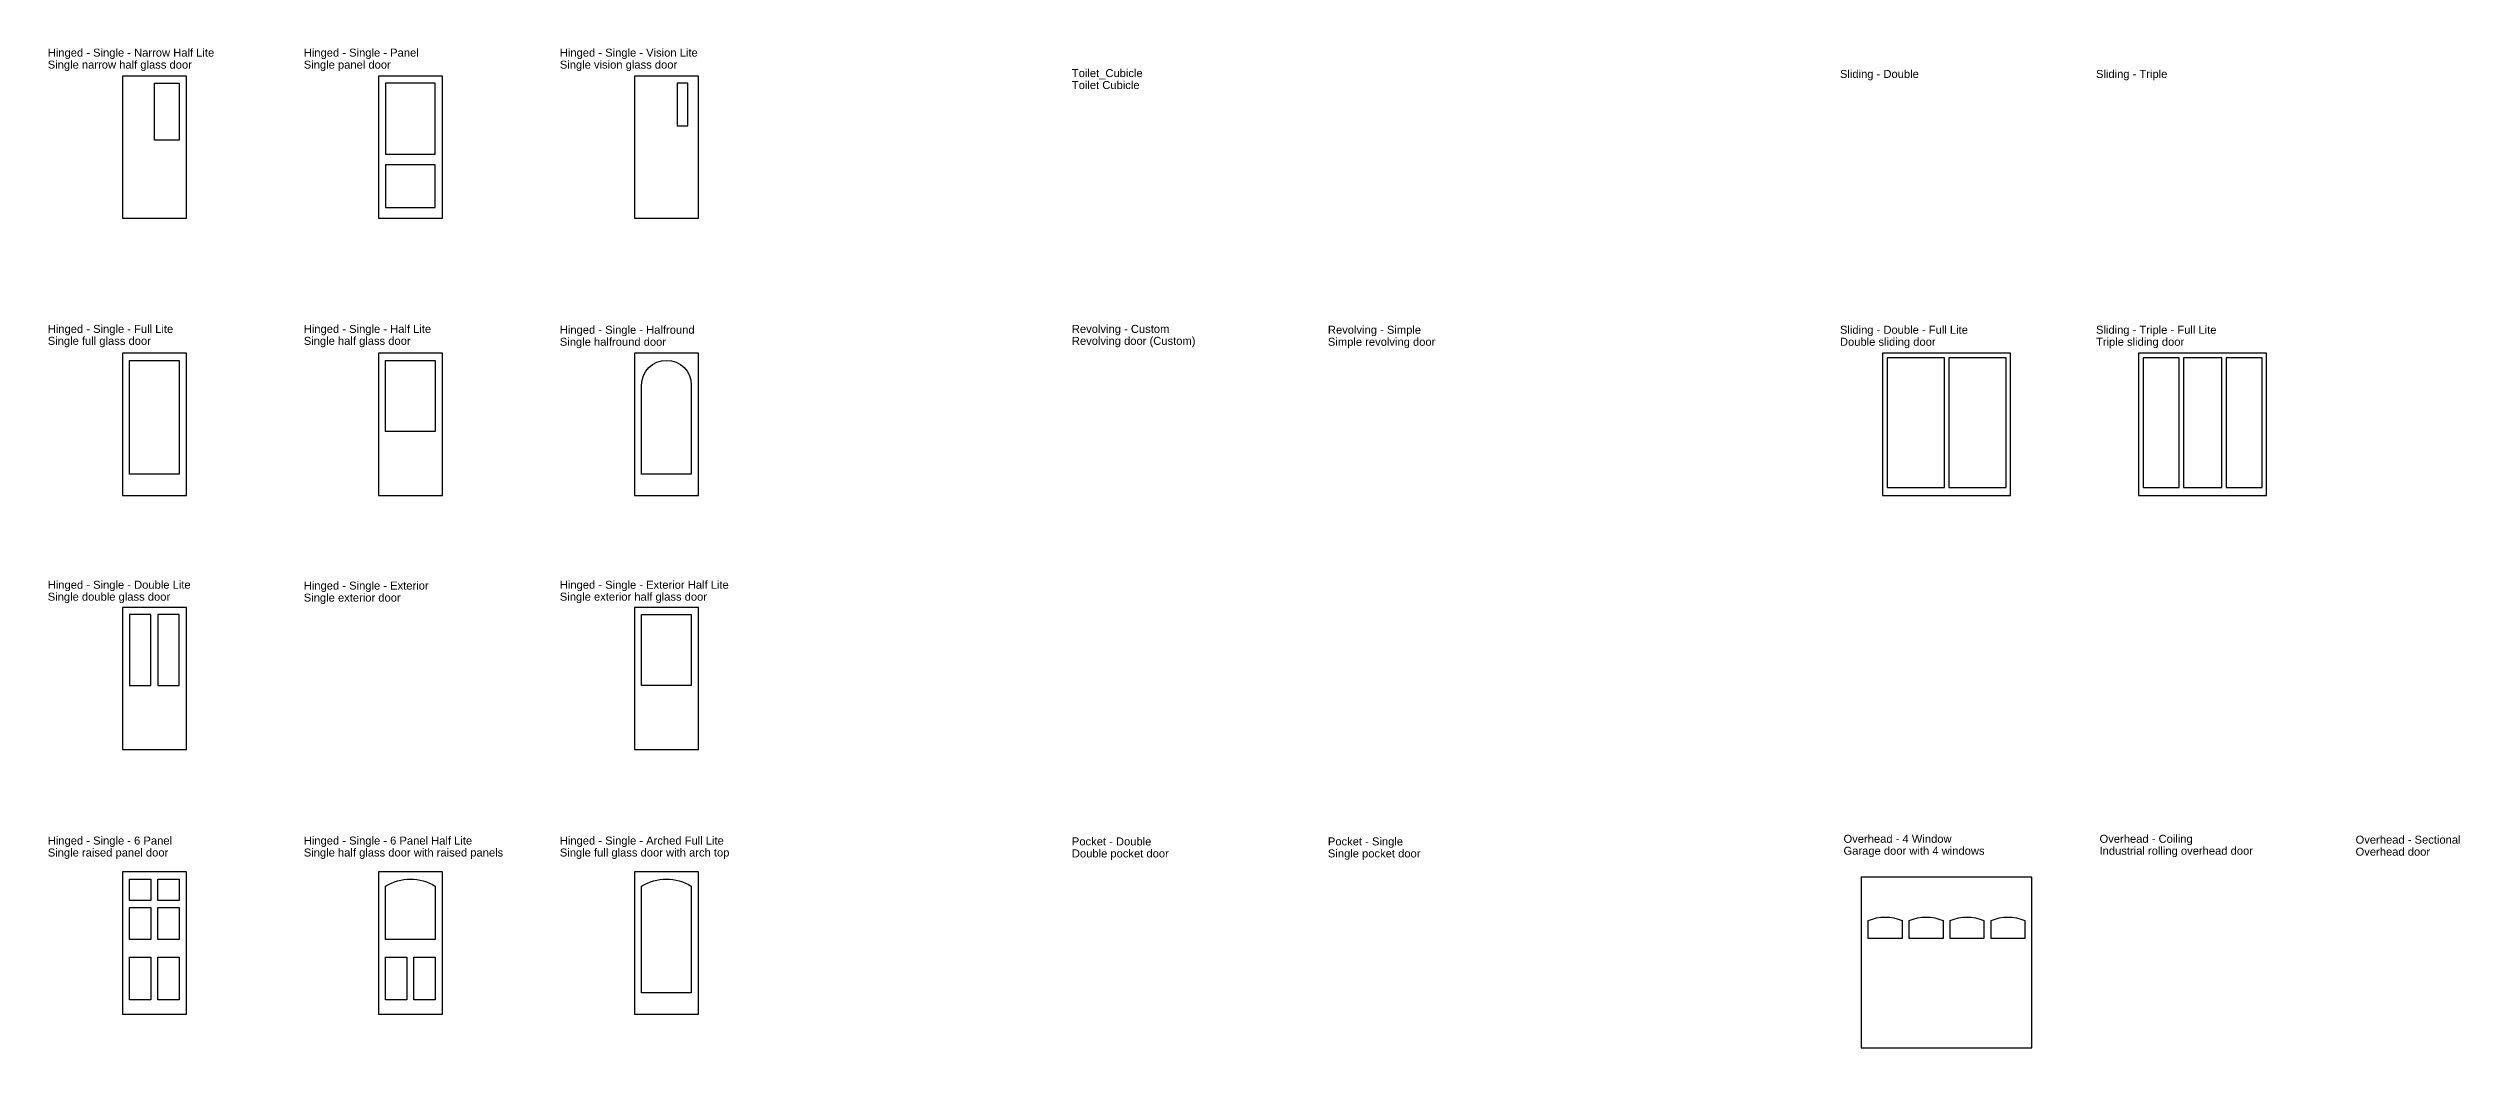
# Model space of a CAD drawing. Header units: millimetres. Extents: x 64 to 66371, y -475 to 13591.
# Drawn here: x 32463 to 66371, y -475 to 13591 of the extents above; entities that cross this region are included whole.
import ezdxf

# ---------------------------------------------------------------- set-up
doc = ezdxf.new("R2010")
doc.units = ezdxf.units.MM
doc.header["$LTSCALE"] = 0.5
doc.styles.add('Title', font='ARIAL.TTF', dxfattribs={"width": 0.75})

msp = doc.modelspace()

# ---------------------------------------------------------------- linework, layer by layer
for points in [[(33505, 11199), (34405, 11199), (34405, 13199), (33505, 13199)], [(33955, 12299), (33955, 13099), (34305, 13099), (34305, 12299)], [(37105, 11199), (38005, 11199), (38005, 13199), (37105, 13199)], [(37905, 13099), (37205, 13099), (37205, 12099), (37905, 12099)], [(40705, 11199), (41605, 11199), (41605, 13199), (40705, 13199)], [(41455, 13099), (41305, 13099), (41305, 12499), (41455, 12499)], [(37905, 11949), (37205, 11949), (37205, 11349), (37905, 11349)], [(33505, 7299), (34405, 7299), (34405, 9299), (33505, 9299)], [(33605, 7599), (33605, 9199), (34305, 9199), (34305, 7599)], [(37105, 7299), (38005, 7299), (38005, 9299), (37105, 9299)], [(37205, 8199), (37205, 9199), (37905, 9199), (37905, 8199)], [(40705, 7299), (41605, 7299), (41605, 9299), (40705, 9299)], [(60055, 7299), (60055, 9299), (58255, 9299), (58255, 7299)], [(59124, 9236), (58318, 9236), (58318, 7411), (59124, 7411)], [(59993, 9236), (59187, 9236), (59187, 7411), (59993, 7411)], [(61855, 9299), (61855, 7299), (63655, 7299), (63655, 9299)], [(62424, 9236), (61918, 9236), (61918, 7411), (62424, 7411)], [(63024, 9236), (62487, 9236), (62487, 7411), (63024, 7411)], [(63593, 9236), (63087, 9236), (63087, 7411), (63593, 7411)], [(33505, 3723), (34405, 3723), (34405, 5723), (33505, 5723)], [(33905, 5623), (33605, 5623), (33605, 4623), (33905, 4623)], [(34305, 5623), (34005, 5623), (34005, 4623), (34305, 4623)], [(40705, 3723), (41605, 3723), (41605, 5723), (40705, 5723)], [(40805, 4623), (40805, 5623), (41505, 5623), (41505, 4623)], [(33505, 0), (34405, 0), (34405, 2000), (33505, 2000)], [(33905, 1900), (33905, 1600), (33605, 1600), (33605, 1900)], [(34305, 1900), (34305, 1600), (34005, 1600), (34005, 1900)], [(37105, 0), (38005, 0), (38005, 2000), (37105, 2000)], [(40705, 0), (41605, 0), (41605, 2000), (40705, 2000)], [(57955, 1925), (57955, -475), (60355, -475), (60355, 1925)], [(33905, 1500), (33905, 1050), (33605, 1050), (33605, 1500)], [(34305, 1500), (34305, 1050), (34005, 1050), (34005, 1500)], [(33605, 800), (33905, 800), (33905, 200), (33605, 200)], [(34305, 200), (34005, 200), (34005, 800), (34305, 800)], [(37205, 800), (37505, 800), (37505, 200), (37205, 200)], [(37905, 200), (37605, 200), (37605, 800), (37905, 800)]]:
    msp.add_lwpolyline(points, close=True)
for points in [[(41505, 8849), (41505, 7599), (40805, 7599), (40805, 8849, -1)], [(37205, 1800, -0.285714), (37905, 1800), (37905, 1050), (37205, 1050)], [(40805, 1800, -0.285714), (41505, 1800), (41505, 300), (40805, 300)], [(58530, 1065), (58055, 1065), (58055, 1315, -0.210526), (58530, 1315)], [(59105, 1065), (58630, 1065), (58630, 1315, -0.210526), (59105, 1315)], [(59680, 1065), (59205, 1065), (59205, 1315, -0.210526), (59680, 1315)], [(60255, 1065), (59780, 1065), (59780, 1315, -0.210526), (60255, 1315)]]:
    msp.add_lwpolyline(points, format="xyb", close=True)

# ---------------------------------------------------------------- texts
at = {"style": 'Title'}
for s, p in [('Hinged - Single - Narrow Half Lite', (32456, 13473)), ('Hinged - Single - Panel', (36056, 13473)), ('Hinged - Single - Vision Lite', (39656, 13473)), ('Single narrow half glass door', (32456, 13304)), ('Single panel door', (36056, 13304)), ('Single vision glass door', (39656, 13304)), ('Toilet_Cubicle', (46856, 13185)), ('Sliding - Double', (57656, 13173)), ('Sliding - Triple', (61256, 13173)), ('Toilet Cubicle', (46856, 13017)), ('Single full glass door', (32456, 9417)), ('Hinged - Single - Full Lite', (32456, 9585)), ('Single half glass door', (36056, 9417)), ('Hinged - Single - Half Lite', (36056, 9585)), ('Single halfround door', (39656, 9404)), ('Hinged - Single - Halfround', (39656, 9573)), ('Revolving - Custom', (46856, 9585)), ('Revolving door (Custom)', (46856, 9417)), ('Simple revolving door', (50456, 9404)), ('Revolving - Simple', (50456, 9573)), ('Sliding - Double - Full Lite', (57656, 9573)), ('Double sliding door', (57656, 9404)), ('Triple sliding door', (61256, 9404)), ('Sliding - Triple - Full Lite', (61256, 9573)), ('Hinged - Single - Double Lite', (32456, 5985)), ('Hinged - Single - Exterior Half Lite', (39656, 5985)), ('Single double glass door', (32456, 5817)), ('Single exterior door', (36056, 5804)), ('Hinged - Single - Exterior', (36056, 5973)), ('Single exterior half glass door', (39656, 5817)), ('Hinged - Single - 6 Panel', (32456, 2385)), ('Hinged - Single - 6 Panel Half Lite', (36056, 2385)), ('Hinged - Single - Arched Full Lite', (39656, 2385)), ('Pocket - Double', (46856, 2373)), ('Pocket - Single', (50456, 2373)), ('Overhead - 4 Window', (57706, 2410)), ('Overhead - Coiling', (61306, 2410)), ('Overhead - Sectional', (64906, 2398)), ('Single raised panel door', (32456, 2217)), ('Single half glass door with raised panels', (36056, 2217)), ('Single full glass door with arch top', (39656, 2217)), ('Double pocket door', (46856, 2204)), ('Single pocket door', (50456, 2204)), ('Garage door with 4 windows', (57706, 2242)), ('Industrial rolling overhead door', (61306, 2242)), ('Overhead door', (64906, 2229))]:
    msp.add_text(s, height=112.5, dxfattribs=at).set_placement(p)

doc.saveas('drawing.dxf')
